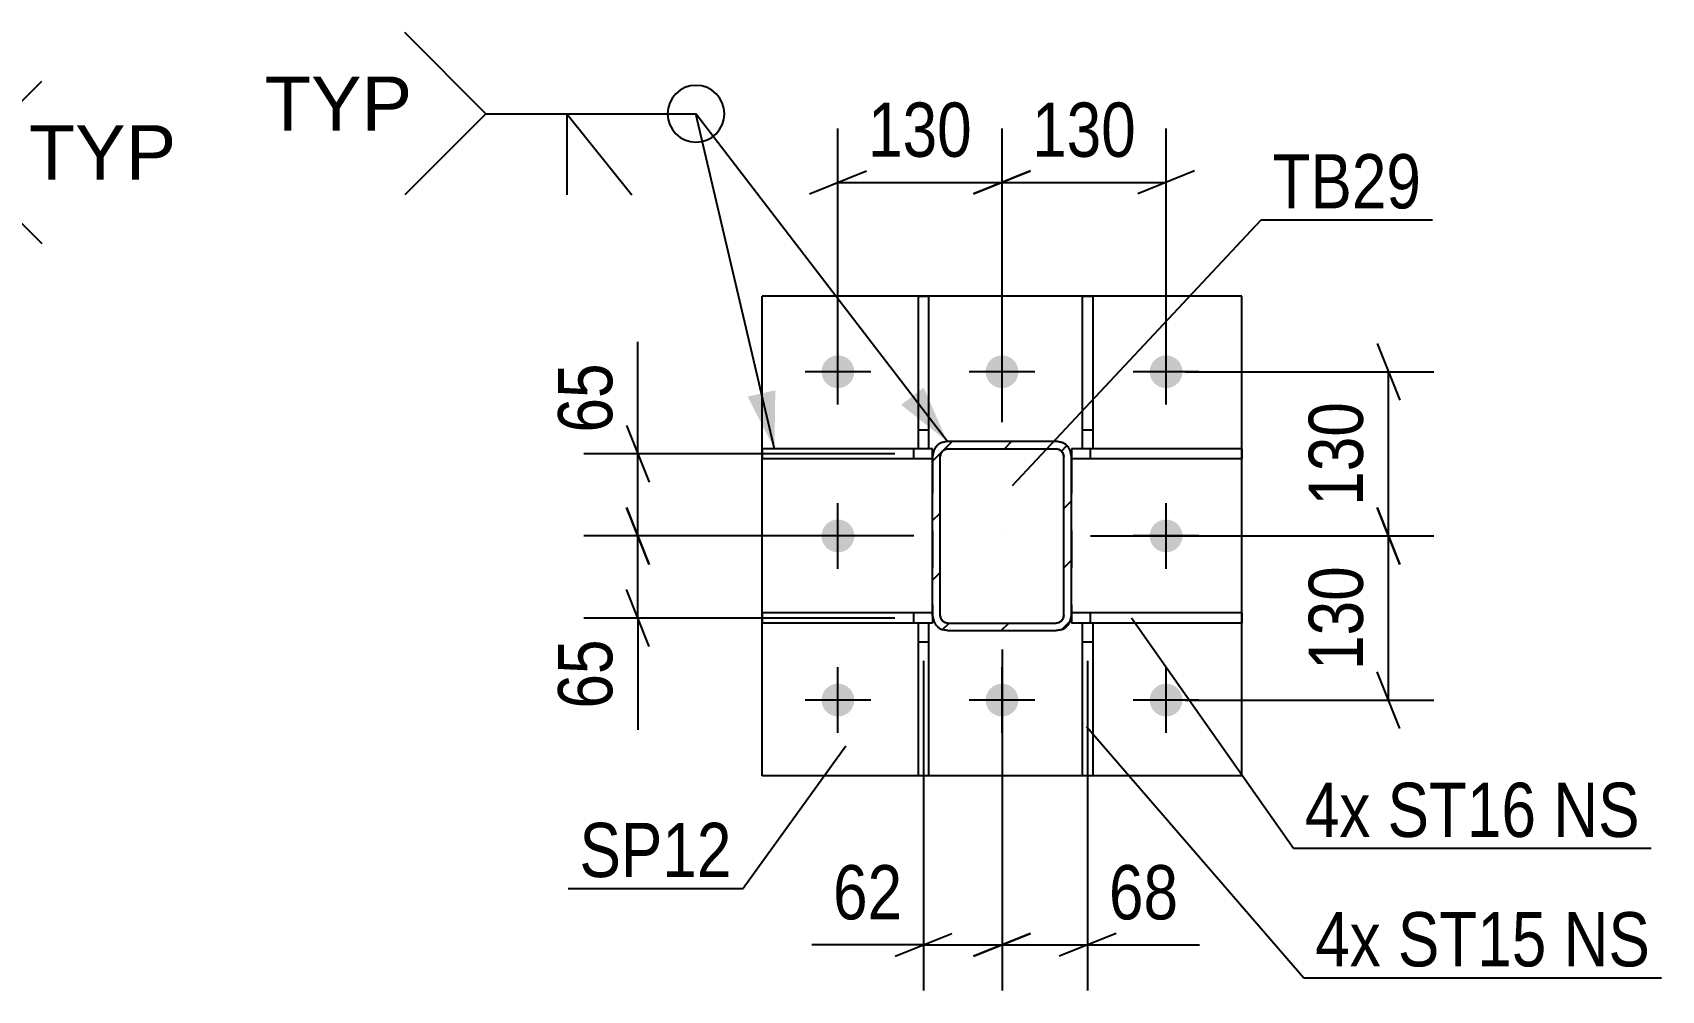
# Model space of a CAD drawing. Header units: millimetres. Extents: x 0 to 841, y 0 to 594.
# Drawn here: x 147.7 to 233.8, y 119.1 to 169.6 of the extents above; entities that cross this region are included whole.
import ezdxf

# ---------------------------------------------------------------- set-up
doc = ezdxf.new("R2010")
doc.units = ezdxf.units.MM
doc.linetypes.add('DXK_LINE_DOT2', pattern=[3.9198, 1.9599, -1.9599])
doc.linetypes.add('DXK_LINE_DOT3', pattern=[5.9187, 2.979, -0.9799, 0.9799, -0.9799])
doc.styles.add('Arial', font='arial.ttf', dxfattribs={"height": 0.2})
doc.styles.add('Arial Narrow', font='ARIALN.TTF', dxfattribs={"height": 0.2})

# ---------------------------------------------------------------- blocks, each defined once
blk = doc.blocks.new('Part-404166541-3931 - 3835')
at = {"linetype": 'Continuous'}
h = blk.add_hatch(dxfattribs=at)
h.set_pattern_fill('', scale=0.7, style=0, pattern_type=0)
h.set_pattern_definition([(45, (202.354, 147.8262), (-1.57154, 1.57154), [])])
h.paths.add_polyline_path([(202.528, 147.567), (202.354, 147.826), (202.095, 148), (201.788, 148.061), (196.055, 148.061), (195.749, 148), (195.489, 147.826), (195.316, 147.567), (195.255, 147.261), (195.255, 138.861), (195.316, 138.554), (195.489, 138.295), (195.749, 138.121), (196.055, 138.061), (201.788, 138.061), (202.095, 138.121), (202.354, 138.295), (202.528, 138.554), (202.588, 138.861), (202.588, 147.261)])
h.paths.add_polyline_path([(202.188, 138.861), (202.158, 138.707), (202.071, 138.578), (201.941, 138.491), (201.788, 138.461), (196.055, 138.461), (195.902, 138.491), (195.772, 138.578), (195.686, 138.707), (195.655, 138.861), (195.655, 147.261), (195.686, 147.414), (195.772, 147.543), (195.902, 147.63), (196.055, 147.661), (201.788, 147.661), (201.941, 147.63), (202.071, 147.543), (202.158, 147.414), (202.188, 147.261)])
at = {"color": 7, "linetype": 'DXK_LINE_DOT2'}
for p, q in [((195.749, 148), (196.055, 148.061)), ((196.055, 148.061), (201.788, 148.061)), ((201.788, 148.061), (202.095, 148)), ((195.255, 147.261), (195.316, 147.567)), ((195.255, 147.261), (195.255, 138.861)), ((195.686, 147.414), (195.655, 147.261)), ((195.655, 138.861), (195.655, 147.261)), ((195.772, 147.543), (195.686, 147.414)), ((195.902, 147.63), (195.772, 147.543)), ((196.055, 147.661), (195.902, 147.63)), ((196.055, 147.661), (201.788, 147.661)), ((201.941, 147.63), (201.788, 147.661)), ((202.071, 147.543), (201.941, 147.63)), ((202.158, 147.414), (202.071, 147.543)), ((202.188, 147.261), (202.158, 147.414)), ((202.188, 138.861), (202.188, 147.261)), ((202.528, 147.567), (202.588, 147.261)), ((202.588, 147.261), (202.588, 138.861)), ((195.316, 138.554), (195.255, 138.861)), ((195.655, 138.861), (195.686, 138.707)), ((195.686, 138.707), (195.772, 138.578)), ((195.772, 138.578), (195.902, 138.491)), ((201.941, 138.491), (202.071, 138.578)), ((202.071, 138.578), (202.158, 138.707)), ((202.158, 138.707), (202.188, 138.861)), ((202.588, 138.861), (202.528, 138.554)), ((196.055, 138.061), (195.749, 138.121)), ((195.902, 138.491), (196.055, 138.461)), ((196.055, 138.461), (201.788, 138.461)), ((196.055, 138.061), (201.788, 138.061)), ((201.788, 138.461), (201.941, 138.491)), ((202.095, 138.121), (201.788, 138.061))]:
    blk.add_line(p, q, dxfattribs=at)
at = {"color": 2, "linetype": 'Continuous'}
for p, q in [((196.055, 148.061), (195.749, 148)), ((196.055, 148.061), (201.788, 148.061)), ((202.095, 148), (201.788, 148.061)), ((195.316, 147.567), (195.255, 147.261)), ((195.255, 138.861), (195.255, 147.261)), ((195.655, 147.261), (195.686, 147.414)), ((195.655, 138.861), (195.655, 147.261)), ((195.686, 147.414), (195.772, 147.543)), ((195.772, 147.543), (195.902, 147.63)), ((195.902, 147.63), (196.055, 147.661)), ((196.055, 147.661), (201.788, 147.661)), ((201.788, 147.661), (201.941, 147.63)), ((201.941, 147.63), (202.071, 147.543)), ((202.071, 147.543), (202.158, 147.414)), ((202.158, 147.414), (202.188, 147.261)), ((202.188, 138.861), (202.188, 147.261)), ((202.588, 147.261), (202.528, 147.567)), ((202.588, 138.861), (202.588, 147.261)), ((195.255, 138.861), (195.316, 138.554)), ((195.686, 138.707), (195.655, 138.861)), ((195.772, 138.578), (195.686, 138.707)), ((195.902, 138.491), (195.772, 138.578)), ((202.071, 138.578), (201.941, 138.491)), ((202.158, 138.707), (202.071, 138.578)), ((202.188, 138.861), (202.158, 138.707)), ((202.528, 138.554), (202.588, 138.861)), ((195.749, 138.121), (196.055, 138.061)), ((196.055, 138.461), (195.902, 138.491)), ((196.055, 138.461), (201.788, 138.461)), ((196.055, 138.061), (201.788, 138.061)), ((201.941, 138.491), (201.788, 138.461)), ((201.788, 138.061), (202.095, 138.121))]:
    blk.add_line(p, q, dxfattribs=at)
at = {"color": 7, "linetype": 'DXK_LINE_DOT3'}
blk.add_line((198.922, 143.061), (198.922, 143.061), dxfattribs=at)
at = {"color": 7, "linetype": 'DXK_LINE_DOT2'}
for centre, start, end in [((196.055, 147.261), 112.5, 157.5), ((201.788, 147.261), 22.5, 67.5), ((196.055, 138.861), 202.5, 247.5), ((201.788, 138.861), 292.5, 337.5)]:
    blk.add_arc(centre, 0.8, start, end, dxfattribs=at)
at = {"color": 2, "linetype": 'Continuous'}
for centre, start, end in [((196.055, 147.261), 112.5, 157.5), ((201.788, 147.261), 22.5, 67.5), ((196.055, 138.861), 202.5, 247.5), ((201.788, 138.861), 292.5, 337.5)]:
    blk.add_arc(centre, 0.8, start, end, dxfattribs=at)
blk = doc.blocks.new('Bolt-404166541-3851 - 3835')
at = {"linetype": 'Continuous'}
for points in [[(189.388, 151.727, -1), (191.122, 151.727, -1)], [(198.055, 151.727, -1), (199.788, 151.727, -1)], [(206.722, 151.727, -1), (208.455, 151.727, -1)], [(189.388, 143.061, -1), (191.122, 143.061, -1)], [(206.722, 143.061, -1), (208.455, 143.061, -1)], [(189.388, 134.394, -1), (191.122, 134.394, -1)], [(198.055, 134.394, -1), (199.788, 134.394, -1)], [(206.722, 134.394, -1), (208.455, 134.394, -1)]]:
    blk.add_hatch(color=1, dxfattribs=at).paths.add_polyline_path(points)
at = {"color": 1, "linetype": 'Continuous'}
for p, q in [((190.255, 149.994), (190.255, 153.461)), ((198.922, 149.994), (198.922, 153.461)), ((207.588, 149.994), (207.588, 153.461)), ((191.988, 151.727), (188.522, 151.727)), ((200.655, 151.727), (197.188, 151.727)), ((209.322, 151.727), (205.855, 151.727)), ((190.255, 141.327), (190.255, 144.794)), ((207.588, 141.327), (207.588, 144.794)), ((191.988, 143.061), (188.522, 143.061)), ((209.322, 143.061), (205.855, 143.061)), ((190.255, 132.661), (190.255, 136.127)), ((198.922, 132.661), (198.922, 136.127)), ((207.588, 132.661), (207.588, 136.127)), ((191.988, 134.394), (188.522, 134.394)), ((200.655, 134.394), (197.188, 134.394)), ((209.322, 134.394), (205.855, 134.394))]:
    blk.add_line(p, q, dxfattribs=at)
blk = doc.blocks.new('Part-404166541-3880 - 3835')
at = {"color": 2, "linetype": 'Continuous'}
for p, q in [((211.589, 138.994), (202.589, 138.993)), ((202.589, 138.863), (202.589, 138.46)), ((211.589, 138.994), (211.589, 138.46)), ((203.178, 138.46), (202.589, 138.46)), ((211.589, 138.46), (203.711, 138.46))]:
    blk.add_line(p, q, dxfattribs=at)
at = {"color": 7, "linetype": 'DXK_LINE_DOT2'}
for p, q in [((202.589, 138.993), (202.589, 138.863)), ((203.589, 138.46), (203.589, 138.993)), ((203.711, 138.46), (203.178, 138.46))]:
    blk.add_line(p, q, dxfattribs=at)
blk = doc.blocks.new('Part-404166541-3893 - 3835')
at = {"color": 2, "linetype": 'Continuous'}
for p, q in [((211.589, 147.66), (202.589, 147.66)), ((202.589, 147.66), (202.589, 147.258)), ((211.589, 147.66), (211.589, 147.127)), ((211.589, 147.127), (202.589, 147.127))]:
    blk.add_line(p, q, dxfattribs=at)
at = {"color": 7, "linetype": 'DXK_LINE_DOT2'}
for p, q in [((202.589, 147.258), (202.589, 147.127)), ((203.589, 147.127), (203.589, 147.66))]:
    blk.add_line(p, q, dxfattribs=at)
blk = doc.blocks.new('Part-404166541-3885 - 3835')
at = {"color": 2, "linetype": 'Continuous'}
for p, q in [((186.255, 130.394), (186.255, 155.727)), ((211.588, 155.727), (186.255, 155.727)), ((211.588, 130.394), (211.588, 155.727)), ((211.588, 130.394), (186.255, 130.394))]:
    blk.add_line(p, q, dxfattribs=at)
blk = doc.blocks.new('Part-404166541-3950 - 3835')
at = {"color": 2, "linetype": 'Continuous'}
for p, q in [((194.511, 147.667), (194.512, 155.727)), ((194.512, 155.727), (195.045, 155.727)), ((195.045, 155.727), (195.045, 147.667)), ((195.045, 147.667), (194.511, 147.667))]:
    blk.add_line(p, q, dxfattribs=at)
at = {"color": 7, "linetype": 'DXK_LINE_DOT2'}
blk.add_line((194.511, 148.667), (195.045, 148.667), dxfattribs=at)
blk = doc.blocks.new('Part-404166541-3963 - 3835')
at = {"color": 2, "linetype": 'Continuous'}
for p, q in [((203.178, 147.667), (203.178, 155.727)), ((203.178, 155.727), (203.711, 155.727)), ((203.711, 155.727), (203.711, 147.667)), ((203.711, 147.667), (203.178, 147.667))]:
    blk.add_line(p, q, dxfattribs=at)
at = {"color": 7, "linetype": 'DXK_LINE_DOT2'}
blk.add_line((203.178, 148.667), (203.711, 148.667), dxfattribs=at)
blk = doc.blocks.new('Part-404166541-3968 - 3835')
at = {"color": 2, "linetype": 'Continuous'}
for p, q in [((194.512, 130.394), (194.512, 138.467)), ((194.512, 138.467), (195.045, 138.467)), ((195.045, 138.467), (195.045, 130.394)), ((195.045, 130.394), (194.512, 130.394))]:
    blk.add_line(p, q, dxfattribs=at)
at = {"color": 7, "linetype": 'DXK_LINE_DOT2'}
blk.add_line((194.512, 137.467), (195.045, 137.467), dxfattribs=at)
blk = doc.blocks.new('Part-404166541-3973 - 3835')
at = {"color": 2, "linetype": 'Continuous'}
for p, q in [((203.178, 130.394), (203.178, 138.467)), ((203.178, 138.467), (203.711, 138.467)), ((203.711, 138.467), (203.711, 130.394)), ((203.711, 130.394), (203.178, 130.394))]:
    blk.add_line(p, q, dxfattribs=at)
at = {"color": 7, "linetype": 'DXK_LINE_DOT2'}
blk.add_line((203.178, 137.467), (203.711, 137.467), dxfattribs=at)
blk = doc.blocks.new('Part-404166541-3978 - 3835')
at = {"color": 2, "linetype": 'Continuous'}
for p, q in [((195.255, 147.66), (186.255, 147.66)), ((186.255, 147.66), (186.255, 147.127)), ((195.255, 147.26), (195.255, 147.66)), ((195.255, 147.127), (186.255, 147.127))]:
    blk.add_line(p, q, dxfattribs=at)
at = {"color": 7, "linetype": 'DXK_LINE_DOT2'}
for p, q in [((194.255, 147.127), (194.255, 147.66)), ((195.255, 147.26), (195.255, 147.127))]:
    blk.add_line(p, q, dxfattribs=at)
blk = doc.blocks.new('Part-404166541-3983 - 3835')
at = {"color": 2, "linetype": 'Continuous'}
for p, q in [((195.255, 138.993), (186.255, 138.994)), ((186.255, 138.994), (186.255, 138.46)), ((195.255, 138.861), (195.255, 138.46)), ((194.512, 138.46), (186.255, 138.46)), ((195.255, 138.46), (195.045, 138.46))]:
    blk.add_line(p, q, dxfattribs=at)
at = {"color": 7, "linetype": 'DXK_LINE_DOT2'}
for p, q in [((194.255, 138.46), (194.255, 138.993)), ((195.255, 138.861), (195.255, 138.993)), ((195.045, 138.46), (194.512, 138.46))]:
    blk.add_line(p, q, dxfattribs=at)
blk = doc.blocks.new('StraightDimension-404166541-51838 - 3835')
at = {"color": 7, "linetype": 'Continuous'}
for p, q in [((198.922, 149.061), (198.922, 164.577)), ((207.588, 152.727), (207.588, 164.577)), ((197.422, 161.127), (200.422, 162.327)), ((209.088, 162.327), (206.088, 161.127)), ((198.922, 161.727), (207.588, 161.727))]:
    blk.add_line(p, q, dxfattribs=at)
at = {"color": 0}
blk.add_wipeout([(206.597, 162.477), (206.597, 166.677), (199.913, 166.677), (199.913, 162.477)], dxfattribs=at)
at = {"color": 3, "style": 'Arial Narrow'}
blk.add_text('130', height=2.8633, dxfattribs=at).set_placement((200.513, 163.077))
blk = doc.blocks.new('StraightDimension-404166541-51858 - 3835')
at = {"color": 7, "linetype": 'Continuous'}
for p, q in [((198.922, 137.061), (198.922, 119.067)), ((194.778, 136.467), (194.778, 119.067)), ((194.778, 121.467), (188.872, 121.467)), ((194.778, 121.467), (188.872, 121.467)), ((193.278, 120.867), (196.278, 122.067)), ((194.778, 121.467), (198.922, 121.467)), ((200.422, 122.067), (197.422, 120.867))]:
    blk.add_line(p, q, dxfattribs=at)
at = {"color": 0}
blk.add_wipeout([(194.253, 122.217), (194.253, 126.417), (189.397, 126.417), (189.397, 122.217)], dxfattribs=at)
at = {"color": 3, "style": 'Arial Narrow'}
blk.add_text('62', height=2.8633, dxfattribs=at).set_placement((189.997, 122.817))
blk = doc.blocks.new('StraightDimension-404166541-51839 - 3835')
at = {"color": 7, "linetype": 'Continuous'}
for p, q in [((190.255, 152.727), (190.255, 164.577)), ((198.922, 149.061), (198.922, 164.577)), ((188.755, 161.127), (191.755, 162.327)), ((200.422, 162.327), (197.422, 161.127)), ((190.255, 161.727), (198.922, 161.727))]:
    blk.add_line(p, q, dxfattribs=at)
at = {"color": 0}
blk.add_wipeout([(197.931, 162.477), (197.931, 166.677), (191.246, 166.677), (191.246, 162.477)], dxfattribs=at)
at = {"color": 3, "style": 'Arial Narrow'}
blk.add_text('130', height=2.8633, dxfattribs=at).set_placement((191.846, 163.077))
blk = doc.blocks.new('StraightDimension-404166541-51857 - 3835')
at = {"color": 7, "linetype": 'Continuous'}
for p, q in [((198.922, 137.061), (198.922, 119.067)), ((203.445, 136.467), (203.445, 119.067)), ((197.422, 120.867), (200.422, 122.067)), ((198.922, 121.467), (203.445, 121.467)), ((204.945, 122.067), (201.945, 120.867)), ((203.445, 121.467), (209.351, 121.467)), ((203.445, 121.467), (209.351, 121.467))]:
    blk.add_line(p, q, dxfattribs=at)
at = {"color": 0}
blk.add_wipeout([(208.826, 122.217), (208.826, 126.417), (203.97, 126.417), (203.97, 122.217)], dxfattribs=at)
at = {"color": 3, "style": 'Arial Narrow'}
blk.add_text('68', height=2.8633, dxfattribs=at).set_placement((204.57, 122.817))
blk = doc.blocks.new('StraightDimension-404166541-51877 - 3835')
at = {"color": 7, "linetype": 'Continuous'}
for p, q in [((179.684, 147.393), (179.684, 153.3)), ((179.684, 147.393), (179.684, 153.3)), ((179.084, 148.893), (180.284, 145.893)), ((193.255, 147.393), (176.834, 147.393)), ((179.684, 143.061), (179.684, 147.393)), ((180.284, 141.561), (179.084, 144.561)), ((194.255, 143.061), (176.834, 143.061))]:
    blk.add_line(p, q, dxfattribs=at)
at = {"color": 0}
blk.add_wipeout([(178.934, 152.775), (174.734, 152.775), (174.734, 147.918), (178.934, 147.918)], dxfattribs=at)
at = {"color": 3, "style": 'Arial Narrow'}
blk.add_text('65', height=2.8633, rotation=90.00021, dxfattribs=at).set_placement((178.334, 148.518))
blk = doc.blocks.new('StraightDimension-404166541-51878 - 3835')
at = {"color": 7, "linetype": 'Continuous'}
for p, q in [((179.084, 144.561), (180.284, 141.561)), ((194.255, 143.061), (176.834, 143.061)), ((179.684, 138.727), (179.684, 143.061)), ((180.284, 137.227), (179.084, 140.227)), ((193.255, 138.727), (176.834, 138.727)), ((179.684, 138.727), (179.684, 132.82)), ((179.684, 138.727), (179.684, 132.82))]:
    blk.add_line(p, q, dxfattribs=at)
at = {"color": 0}
blk.add_wipeout([(178.934, 138.202), (174.734, 138.202), (174.734, 133.345), (178.934, 133.345)], dxfattribs=at)
at = {"color": 3, "style": 'Arial Narrow'}
blk.add_text('65', height=2.8633, rotation=90.00021, dxfattribs=at).set_placement((178.334, 133.945))
blk = doc.blocks.new('StraightDimension-404166541-51891 - 3835')
at = {"color": 7, "linetype": 'Continuous'}
for p, q in [((218.736, 153.227), (219.936, 150.227)), ((208.588, 151.727), (221.736, 151.727)), ((219.336, 143.061), (219.336, 151.727)), ((219.936, 141.561), (218.736, 144.561)), ((203.588, 143.061), (221.736, 143.061))]:
    blk.add_line(p, q, dxfattribs=at)
at = {"color": 0}
blk.add_wipeout([(218.586, 150.736), (214.386, 150.736), (214.386, 144.052), (218.586, 144.052)], dxfattribs=at)
at = {"color": 3, "style": 'Arial Narrow'}
blk.add_text('130', height=2.8633, rotation=90.00021, dxfattribs=at).set_placement((217.986, 144.652))
blk = doc.blocks.new('StraightDimension-404166541-51892 - 3835')
at = {"color": 7, "linetype": 'Continuous'}
for p, q in [((218.736, 144.561), (219.936, 141.561)), ((203.588, 143.061), (221.736, 143.061)), ((219.336, 134.394), (219.336, 143.061)), ((219.936, 132.894), (218.736, 135.894)), ((208.588, 134.394), (221.736, 134.394))]:
    blk.add_line(p, q, dxfattribs=at)
at = {"color": 0}
blk.add_wipeout([(218.586, 142.069), (214.386, 142.069), (214.386, 135.385), (218.586, 135.385)], dxfattribs=at)
at = {"color": 3, "style": 'Arial Narrow'}
blk.add_text('130', height=2.8633, rotation=90.00021, dxfattribs=at).set_placement((217.986, 135.985))
blk = doc.blocks.new('WeldMark-404166541-2296 - 2135')
at = {"linetype": 'Continuous'}
blk.add_hatch(color=30, dxfattribs=at).paths.add_polyline_path([(125.822, 150.137), (123.368, 148.255), (124.648, 151.07)])
at = {"color": 30, "linetype": 'Continuous'}
for p, q in [((123.368, 148.255), (134.914, 162.778)), ((134.914, 162.778), (143.914, 162.778))]:
    blk.add_line(p, q, dxfattribs=at)
at = {"color": 3, "linetype": 'Continuous'}
for q in [(142.628, 158.492), (139.199, 158.492)]:
    blk.add_line((139.199, 162.778), q, dxfattribs=at)
for start, end in [(90, 270), (270, 90)]:
    blk.add_arc((134.914, 162.778), 1.5, start, end, dxfattribs=at)
at = {"color": 0, "linetype": 'Continuous'}
blk.add_wipeout([(155.289, 161.878), (155.289, 164.878), (147.514, 164.878), (147.514, 161.878)], dxfattribs=at)
blk.add_wipeout([(155.289, 161.878), (155.289, 164.878), (147.514, 164.878), (147.514, 161.878)], dxfattribs=at)
at = {"color": 3, "linetype": 'Continuous'}
for q in [(148.199, 167.063), (148.199, 158.492)]:
    blk.add_line((143.914, 162.778), q, dxfattribs=at)
at = {"color": 3, "linetype": 'Continuous', "style": 'Arial'}
blk.add_text('TYP', height=2.8652, dxfattribs=at).set_placement((147.514, 161.878))
blk = doc.blocks.new('Mark-404166541-3881 - 3835')
at = {"color": 30, "linetype": 'Continuous'}
for p in [(190.663, 131.955), (176.004, 124.449)]:
    blk.add_line(p, (185.243, 124.449), dxfattribs=at)
at = {"color": 0}
blk.add_wipeout([(184.643, 125.049), (184.643, 128.049), (176.604, 128.049), (176.604, 125.049)], dxfattribs=at)
blk.add_wipeout([(184.643, 125.049), (184.643, 128.049), (176.604, 128.049), (176.604, 125.049)], dxfattribs=at)
at = {"color": 3, "style": 'Arial Narrow'}
blk.add_text('SP12', height=2.8633, dxfattribs=at).set_placement((176.604, 125.049))
blk = doc.blocks.new('WeldMark-404166541-4061 - 3835')
at = {"linetype": 'Continuous'}
for points in [[(186.946, 150.752), (186.901, 147.66), (185.486, 150.41)], [(194.786, 150.897), (196.017, 148.061), (193.596, 149.984)]]:
    blk.add_hatch(color=30, dxfattribs=at).paths.add_polyline_path(points)
at = {"color": 30, "linetype": 'Continuous'}
for p in [(171.655, 165.348), (196.017, 148.061), (186.901, 147.66)]:
    blk.add_line(p, (182.755, 165.348), dxfattribs=at)
at = {"color": 3, "linetype": 'Continuous'}
for q in [(179.369, 161.063), (175.94, 161.063)]:
    blk.add_line((175.94, 165.348), q, dxfattribs=at)
for start, end in [(90, 270), (270, 90)]:
    blk.add_arc((182.755, 165.348), 1.5, start, end, dxfattribs=at)
at = {"color": 0, "linetype": 'Continuous'}
blk.add_wipeout([(167.755, 164.448), (167.755, 167.448), (159.979, 167.448), (159.979, 164.448)], dxfattribs=at)
blk.add_wipeout([(167.755, 164.448), (167.755, 167.448), (159.979, 167.448), (159.979, 164.448)], dxfattribs=at)
at = {"color": 3, "linetype": 'Continuous'}
for q in [(167.369, 169.634), (167.369, 161.063)]:
    blk.add_line((171.655, 165.348), q, dxfattribs=at)
at = {"color": 3, "linetype": 'Continuous', "style": 'Arial'}
blk.add_text('TYP', height=2.8652, dxfattribs=at).set_placement((159.979, 164.448))
blk = doc.blocks.new('MarkSet-404166541-4118 - 3835')
at = {"color": 30, "linetype": 'Continuous'}
for p, q in [((205.754, 138.732), (214.317, 126.568)), ((214.317, 126.568), (233.208, 126.568))]:
    blk.add_line(p, q, dxfattribs=at)
at = {"color": 0}
for points in [[(218.389, 127.168), (218.389, 130.168), (214.917, 130.168), (214.917, 127.168)], [(227.144, 127.168), (227.144, 130.168), (219.289, 130.168), (219.289, 127.168)], [(232.608, 127.168), (232.608, 130.168), (228.044, 130.168), (228.044, 127.168)]]:
    blk.add_wipeout(points, dxfattribs=at)
for points in [[(218.389, 127.168), (218.389, 130.168), (214.917, 130.168), (214.917, 127.168)], [(227.144, 127.168), (227.144, 130.168), (219.289, 130.168), (219.289, 127.168)], [(232.608, 127.168), (232.608, 130.168), (228.044, 130.168), (228.044, 127.168)]]:
    blk.add_wipeout(points, dxfattribs=at)
at = {"color": 3, "style": 'Arial Narrow'}
for s, p in [('4x', (214.917, 127.168)), ('ST16', (219.289, 127.168)), ('NS', (228.044, 127.168))]:
    blk.add_text(s, height=2.8633, dxfattribs=at).set_placement(p)
blk = doc.blocks.new('MarkSet-404166541-4148 - 3835')
at = {"color": 30, "linetype": 'Continuous'}
for p, q in [((203.379, 133.007), (214.863, 119.735)), ((214.863, 119.735), (233.753, 119.735))]:
    blk.add_line(p, q, dxfattribs=at)
at = {"color": 0}
for points in [[(218.934, 120.335), (218.934, 123.335), (215.463, 123.335), (215.463, 120.335)], [(227.689, 120.335), (227.689, 123.335), (219.834, 123.335), (219.834, 120.335)], [(233.153, 120.335), (233.153, 123.335), (228.589, 123.335), (228.589, 120.335)]]:
    blk.add_wipeout(points, dxfattribs=at)
for points in [[(218.934, 120.335), (218.934, 123.335), (215.463, 123.335), (215.463, 120.335)], [(227.689, 120.335), (227.689, 123.335), (219.834, 123.335), (219.834, 120.335)], [(233.153, 120.335), (233.153, 123.335), (228.589, 123.335), (228.589, 120.335)]]:
    blk.add_wipeout(points, dxfattribs=at)
at = {"color": 3, "style": 'Arial Narrow'}
for s, p in [('4x', (215.463, 120.335)), ('ST15', (219.834, 120.335)), ('NS', (228.589, 120.335))]:
    blk.add_text(s, height=2.8633, dxfattribs=at).set_placement(p)
blk = doc.blocks.new('Mark-404166541-52206 - 3835')
at = {"color": 30, "linetype": 'Continuous'}
for p, q in [((199.47, 145.722), (212.609, 159.752)), ((212.609, 159.752), (221.664, 159.752))]:
    blk.add_line(p, q, dxfattribs=at)
at = {"color": 0}
blk.add_wipeout([(221.064, 160.352), (221.064, 163.352), (213.209, 163.352), (213.209, 160.352)], dxfattribs=at)
blk.add_wipeout([(221.064, 160.352), (221.064, 163.352), (213.209, 163.352), (213.209, 160.352)], dxfattribs=at)
at = {"color": 3, "style": 'Arial Narrow'}
blk.add_text('TB29', height=2.8633, dxfattribs=at).set_placement((213.209, 160.352))

msp = doc.modelspace()

# ---------------------------------------------------------------- block references
for name in ['WeldMark-404166541-2296 - 2135', 'Part-404166541-3885 - 3835', 'Part-404166541-3950 - 3835', 'Part-404166541-3963 - 3835', 'Bolt-404166541-3851 - 3835', 'Part-404166541-3931 - 3835', 'Part-404166541-3978 - 3835', 'Part-404166541-3893 - 3835', 'Part-404166541-3983 - 3835', 'Part-404166541-3880 - 3835', 'Part-404166541-3968 - 3835', 'Part-404166541-3973 - 3835']:
    msp.add_blockref(name, (0, 0))

# ---------------------------------------------------------------- next in the draw order: block references
for name in ['StraightDimension-404166541-51838 - 3835', 'StraightDimension-404166541-51858 - 3835']:
    msp.add_blockref(name, (0, 0))

# ---------------------------------------------------------------- next in the draw order: block references
for name in ['StraightDimension-404166541-51839 - 3835', 'StraightDimension-404166541-51891 - 3835', 'StraightDimension-404166541-51857 - 3835', 'Mark-404166541-3881 - 3835']:
    msp.add_blockref(name, (0, 0))

# ---------------------------------------------------------------- next in the draw order: block references
for name in ['Mark-404166541-52206 - 3835', 'StraightDimension-404166541-51877 - 3835', 'StraightDimension-404166541-51892 - 3835']:
    msp.add_blockref(name, (0, 0))

# ---------------------------------------------------------------- next in the draw order: block references
for name in ['WeldMark-404166541-4061 - 3835', 'StraightDimension-404166541-51878 - 3835', 'MarkSet-404166541-4118 - 3835']:
    msp.add_blockref(name, (0, 0))

# ---------------------------------------------------------------- next in the draw order: block references
msp.add_blockref('MarkSet-404166541-4148 - 3835', (0, 0))

doc.saveas('drawing.dxf')
